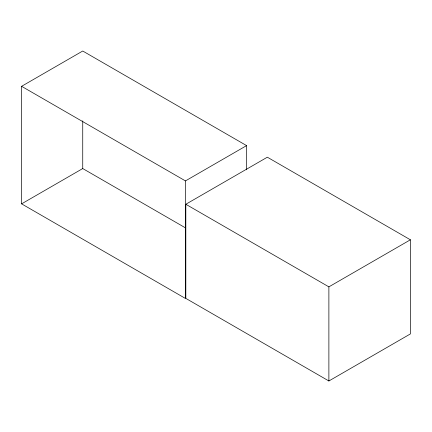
<?xml version="1.0" encoding="UTF-8"?>
<svg xmlns="http://www.w3.org/2000/svg" width="432" height="432" viewBox="0 0 432 432"><rect width="100%" height="100%" fill="white"/><g stroke="black" fill="none" stroke-linecap="round" stroke-linejoin="round"><path stroke-width="0.65" d="M21.6 86.314L185.447 180.911L185.447 298.453L21.6 203.855L21.6 86.314L82.739 51.014L246.586 145.611L246.586 169.792M21.6 203.855L82.739 168.556L185.36 227.804M185.447 180.911L246.586 145.611M185.825 204.26L267.338 157.199L410.4 239.792L410.4 333.92L328.882 380.986L185.825 298.388L185.825 204.26L328.882 286.859L410.4 239.792M328.882 286.859L328.882 380.986M82.739 120.868L82.739 168.556"/></g></svg>
